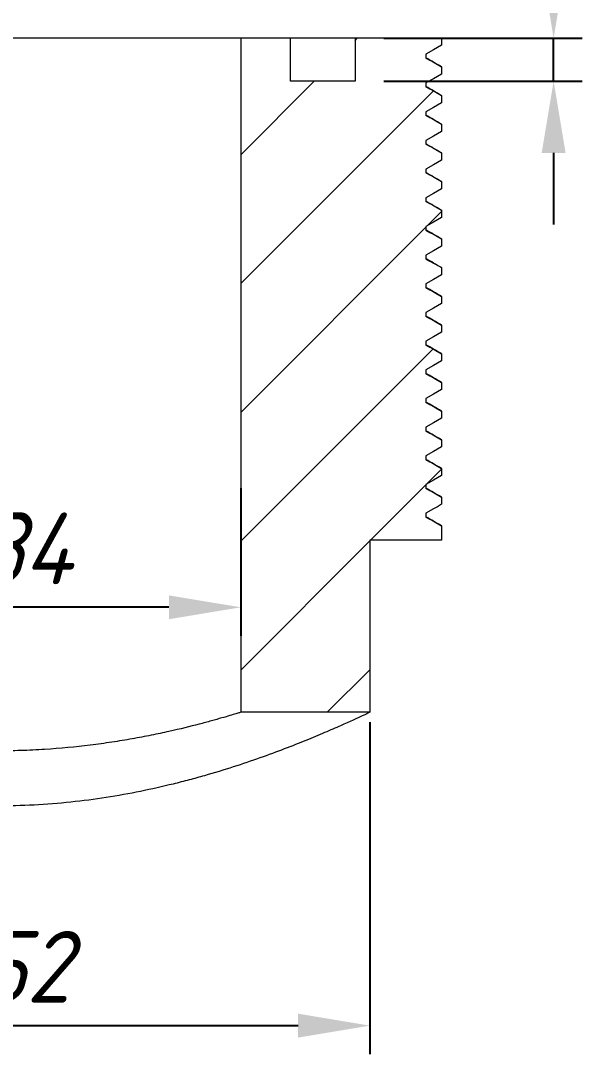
# Model space of a CAD drawing. Header units: millimetres. Extents: x 1113 to 4195, y 478 to 2647.
# Drawn here: x 2813 to 3205, y 1468 to 2188 of the extents above; entities that cross this region are included whole.
import ezdxf

# ---------------------------------------------------------------- set-up
doc = ezdxf.new("R2010")
doc.units = ezdxf.units.MM
doc.linetypes.add('SLD-Solid', pattern=[0])
doc.styles.add('GENISO', font='geniso.shx', dxfattribs={"oblique": 15})
doc.dimstyles.new('Copy of Scale 1B10', dxfattribs={"dimscale": 20, "dimtxt": 2.5, "dimasz": 2.5, "dimexe": 1, "dimexo": 1, "dimgap": 0.8, "dimtad": 1, "dimdec": 0, "dimlfac": 0.1, "dimzin": 0, "dimtxsty": 'GENISO', "dimcen": 2.5, "dimclrd": 1, "dimclre": 1, "dimclrt": 7, "dimadec": 0, "dimazin": 0, "dimtfac": 1, "dimtdec": 0, "dimtmove": 0, "dimatfit": 3, "dimfxl": 1, "dimtzin": 0, "dimlwd": -1, "dimlwe": -1, "dimarcsym": 0})

# ---------------------------------------------------------------- blocks, each defined once
blk = doc.blocks.new('*D18')
at = {"color": 1, "transparency": 16777216}
for p, q in [((2536.58, 1699.19), (2536.58, 1467.58)), ((3056.58, 1699.19), (3056.58, 1467.58)), ((2586.58, 1487.58), (3006.58, 1487.58))]:
    blk.add_line(p, q, dxfattribs=at)
for points in [[(2586.58, 1495.92), (2586.58, 1479.25), (2536.58, 1487.58)], [(3006.58, 1495.92), (3006.58, 1479.25), (3056.58, 1487.58)]]:
    blk.add_solid(points, dxfattribs=at)
at = {"layer": 'Defpoints', "color": 0, "transparency": 16777216}
for p in [(2536.58, 1719.19), (3056.58, 1719.19), (3056.58, 1487.58)]:
    blk.add_point(p, dxfattribs=at)
at = {"color": 7, "transparency": 16777216, "insert": (2796.58, 1528.59), "char_height": 50, "attachment_point": 5, "style": 'GENISO'}
blk.add_mtext('%%C52', dxfattribs=at)
blk = doc.blocks.new('*D19')
at = {"color": 1, "transparency": 16777216}
for p, q in [((2626.58, 1862.37), (2626.58, 1759.23)), ((2966.58, 1862.37), (2966.58, 1759.23)), ((2916.58, 1779.23), (2676.58, 1779.23))]:
    blk.add_line(p, q, dxfattribs=at)
for points in [[(2676.58, 1787.56), (2676.58, 1770.9), (2626.58, 1779.23)], [(2916.58, 1787.56), (2916.58, 1770.9), (2966.58, 1779.23)]]:
    blk.add_solid(points, dxfattribs=at)
at = {"layer": 'Defpoints', "color": 0, "transparency": 16777216}
for p in [(2626.58, 1882.37), (2966.58, 1882.37), (2626.58, 1779.23)]:
    blk.add_point(p, dxfattribs=at)
at = {"color": 7, "transparency": 16777216, "insert": (2796.58, 1820.23), "char_height": 50, "attachment_point": 5, "style": 'GENISO'}
blk.add_mtext('%%C34', dxfattribs=at)
blk = doc.blocks.new('*D20')
at = {"color": 1, "transparency": 16777216}
for p, q in [((3184.77, 2226.01), (3184.77, 2340.07)), ((3066.3, 2176.01), (3204.77, 2176.01)), ((3184.77, 2146.05), (3184.77, 2176.01)), ((3066.3, 2146.05), (3204.77, 2146.05)), ((3184.77, 2096.05), (3184.77, 2046.05))]:
    blk.add_line(p, q, dxfattribs=at)
for points in [[(3176.44, 2226.01), (3193.11, 2226.01), (3184.77, 2176.01)], [(3176.44, 2096.05), (3193.11, 2096.05), (3184.77, 2146.05)]]:
    blk.add_solid(points, dxfattribs=at)
at = {"layer": 'Defpoints', "color": 0, "transparency": 16777216}
for p in [(3046.3, 2176.01), (3184.77, 2176.01), (3046.3, 2146.05)]:
    blk.add_point(p, dxfattribs=at)
at = {"color": 7, "transparency": 16777216, "insert": (3143.77, 2308.04), "char_height": 50, "attachment_point": 5, "rotation": 90, "style": 'GENISO'}
blk.add_mtext('3', dxfattribs=at)
blk = doc.blocks.new('*D21')
at = {"color": 1, "transparency": 16777216}
for p, q in [((2591.9, 2196.01), (2591.9, 2266.76)), ((3001.26, 2196.01), (3001.26, 2266.76)), ((2951.26, 2246.76), (2641.9, 2246.76))]:
    blk.add_line(p, q, dxfattribs=at)
for points in [[(2641.9, 2255.1), (2641.9, 2238.43), (2591.9, 2246.76)], [(2951.26, 2255.1), (2951.26, 2238.43), (3001.26, 2246.76)]]:
    blk.add_solid(points, dxfattribs=at)
at = {"layer": 'Defpoints', "color": 0, "transparency": 16777216}
for p in [(2591.9, 2246.76), (2591.9, 2176.01), (3001.26, 2176.01)]:
    blk.add_point(p, dxfattribs=at)
at = {"color": 7, "transparency": 16777216, "insert": (2796.58, 2287.76), "char_height": 50, "attachment_point": 5, "style": 'GENISO'}
blk.add_mtext('%%C41', dxfattribs=at)
blk = doc.blocks.new('*D23')
at = {"color": 1, "transparency": 16777216}
for p, q in [((3001.26, 2196.01), (3001.26, 2266.76)), ((3046.3, 2196.01), (3046.3, 2266.76)), ((2951.26, 2246.76), (2901.26, 2246.76)), ((3046.3, 2246.76), (3001.26, 2246.76)), ((3096.3, 2246.76), (3146.3, 2246.76))]:
    blk.add_line(p, q, dxfattribs=at)
for points in [[(2951.26, 2255.1), (2951.26, 2238.43), (3001.26, 2246.76)], [(3096.3, 2255.1), (3096.3, 2238.43), (3046.3, 2246.76)]]:
    blk.add_solid(points, dxfattribs=at)
at = {"layer": 'Defpoints', "color": 0, "transparency": 16777216}
for p in [(3001.26, 2246.76), (3001.26, 2176.01), (3046.3, 2176.01)]:
    blk.add_point(p, dxfattribs=at)
at = {"color": 7, "transparency": 16777216, "insert": (3023.78, 2287.76), "char_height": 50, "attachment_point": 5, "style": 'GENISO'}
blk.add_mtext('5', dxfattribs=at)

msp = doc.modelspace()

# ---------------------------------------------------------------- hatches: boundary and pattern name
at = {"linetype": 'SLD-Solid', "lineweight": 0}
h = msp.add_hatch(dxfattribs=at)
h.set_pattern_fill('ANSI31', color=3, scale=20.00007, style=0)
h.set_pattern_definition([(45, (1197.835, -841.477), (-44.9014, 44.9014), [])])
edge = h.paths.add_edge_path(flags=0)
edge.add_line((3095.75, 2002.27), (3095.75, 2004.77))
edge.add_spline(control_points=[(3095.75, 2004.77), (3097.49, 2005.77), (3099.22, 2006.77), (3100.95, 2007.77), (3101.89, 2008.31), (3102.83, 2008.85), (3103.77, 2009.39), (3104.7, 2009.94), (3105.64, 2010.48), (3106.58, 2011.02)], knot_values=[0, 0, 0, 0, 0.000601, 0.000601, 0.000601, 0.000925, 0.000925, 0.000925, 0.00125, 0.00125, 0.00125, 0.00125], weights=[1, 1, 1, 1, 1, 1, 1, 1, 1, 1], degree=3, periodic=0)
edge.add_line((3106.58, 2011.02), (3106.58, 2016.02))
edge.add_spline(control_points=[(3106.58, 2016.02), (3104.84, 2017.02), (3103.11, 2018.02), (3101.38, 2019.02), (3100.44, 2019.56), (3099.5, 2020.1), (3098.56, 2020.64), (3097.63, 2021.19), (3096.69, 2021.73), (3095.75, 2022.27)], knot_values=[0, 0, 0, 0, 0.000601, 0.000601, 0.000601, 0.000925, 0.000925, 0.000925, 0.00125, 0.00125, 0.00125, 0.00125], weights=[1, 1, 1, 1, 1, 1, 1, 1, 1, 1], degree=3, periodic=0)
edge.add_line((3095.75, 2022.27), (3095.75, 2024.77))
edge.add_spline(control_points=[(3095.75, 2024.77), (3097.49, 2025.77), (3099.22, 2026.77), (3100.95, 2027.77), (3101.89, 2028.31), (3102.83, 2028.85), (3103.77, 2029.39), (3104.7, 2029.94), (3105.64, 2030.48), (3106.58, 2031.02)], knot_values=[0, 0, 0, 0, 0.000601, 0.000601, 0.000601, 0.000925, 0.000925, 0.000925, 0.00125, 0.00125, 0.00125, 0.00125], weights=[1, 1, 1, 1, 1, 1, 1, 1, 1, 1], degree=3, periodic=0)
edge.add_line((3106.58, 2031.02), (3106.58, 2036.02))
edge.add_spline(control_points=[(3106.58, 2036.02), (3104.84, 2037.02), (3103.11, 2038.02), (3101.38, 2039.02), (3100.44, 2039.56), (3099.5, 2040.1), (3098.56, 2040.64), (3097.63, 2041.19), (3096.69, 2041.73), (3095.75, 2042.27)], knot_values=[0, 0, 0, 0, 0.000601, 0.000601, 0.000601, 0.000925, 0.000925, 0.000925, 0.00125, 0.00125, 0.00125, 0.00125], weights=[1, 1, 1, 1, 1, 1, 1, 1, 1, 1], degree=3, periodic=0)
edge.add_line((3095.75, 2042.27), (3095.75, 2044.77))
edge.add_spline(control_points=[(3095.75, 2044.77), (3097.49, 2045.77), (3099.22, 2046.77), (3100.95, 2047.77), (3101.89, 2048.31), (3102.83, 2048.85), (3103.77, 2049.39), (3104.7, 2049.94), (3105.64, 2050.48), (3106.58, 2051.02)], knot_values=[0, 0, 0, 0, 0.000601, 0.000601, 0.000601, 0.000925, 0.000925, 0.000925, 0.00125, 0.00125, 0.00125, 0.00125], weights=[1, 1, 1, 1, 1, 1, 1, 1, 1, 1], degree=3, periodic=0)
edge.add_line((3106.58, 2051.02), (3106.58, 2056.02))
edge.add_spline(control_points=[(3106.58, 2056.02), (3104.84, 2057.02), (3103.11, 2058.02), (3101.38, 2059.02), (3100.44, 2059.56), (3099.5, 2060.1), (3098.56, 2060.64), (3097.63, 2061.19), (3096.69, 2061.73), (3095.75, 2062.27)], knot_values=[0, 0, 0, 0, 0.000601, 0.000601, 0.000601, 0.000925, 0.000925, 0.000925, 0.00125, 0.00125, 0.00125, 0.00125], weights=[1, 1, 1, 1, 1, 1, 1, 1, 1, 1], degree=3, periodic=0)
edge.add_line((3095.75, 2062.27), (3095.75, 2064.77))
edge.add_spline(control_points=[(3095.75, 2064.77), (3097.49, 2065.77), (3099.22, 2066.77), (3100.95, 2067.77), (3101.89, 2068.31), (3102.83, 2068.85), (3103.77, 2069.39), (3104.7, 2069.94), (3105.64, 2070.48), (3106.58, 2071.02)], knot_values=[0, 0, 0, 0, 0.000601, 0.000601, 0.000601, 0.000925, 0.000925, 0.000925, 0.00125, 0.00125, 0.00125, 0.00125], weights=[1, 1, 1, 1, 1, 1, 1, 1, 1, 1], degree=3, periodic=0)
edge.add_line((3106.58, 2071.02), (3106.58, 2076.02))
edge.add_spline(control_points=[(3106.58, 2076.02), (3104.84, 2077.02), (3103.11, 2078.02), (3101.38, 2079.02), (3100.44, 2079.56), (3099.5, 2080.1), (3098.56, 2080.64), (3097.63, 2081.19), (3096.69, 2081.73), (3095.75, 2082.27)], knot_values=[0, 0, 0, 0, 0.000601, 0.000601, 0.000601, 0.000925, 0.000925, 0.000925, 0.00125, 0.00125, 0.00125, 0.00125], weights=[1, 1, 1, 1, 1, 1, 1, 1, 1, 1], degree=3, periodic=0)
edge.add_line((3095.75, 2082.27), (3095.75, 2084.77))
edge.add_spline(control_points=[(3095.75, 2084.77), (3097.49, 2085.77), (3099.22, 2086.77), (3100.95, 2087.77), (3101.89, 2088.31), (3102.83, 2088.85), (3103.77, 2089.39), (3104.7, 2089.94), (3105.64, 2090.48), (3106.58, 2091.02)], knot_values=[0, 0, 0, 0, 0.000601, 0.000601, 0.000601, 0.000925, 0.000925, 0.000925, 0.00125, 0.00125, 0.00125, 0.00125], weights=[1, 1, 1, 1, 1, 1, 1, 1, 1, 1], degree=3, periodic=0)
edge.add_line((3106.58, 2091.02), (3106.58, 2096.02))
edge.add_spline(control_points=[(3106.58, 2096.02), (3104.84, 2097.02), (3103.11, 2098.02), (3101.38, 2099.02), (3100.44, 2099.56), (3099.5, 2100.1), (3098.56, 2100.64), (3097.63, 2101.19), (3096.69, 2101.73), (3095.75, 2102.27)], knot_values=[0, 0, 0, 0, 0.000601, 0.000601, 0.000601, 0.000925, 0.000925, 0.000925, 0.00125, 0.00125, 0.00125, 0.00125], weights=[1, 1, 1, 1, 1, 1, 1, 1, 1, 1], degree=3, periodic=0)
edge.add_line((3095.75, 2102.27), (3095.75, 2104.77))
edge.add_spline(control_points=[(3095.75, 2104.77), (3097.49, 2105.77), (3099.22, 2106.77), (3100.95, 2107.77), (3101.89, 2108.31), (3102.83, 2108.85), (3103.77, 2109.39), (3104.7, 2109.94), (3105.64, 2110.48), (3106.58, 2111.02)], knot_values=[0, 0, 0, 0, 0.000601, 0.000601, 0.000601, 0.000925, 0.000925, 0.000925, 0.00125, 0.00125, 0.00125, 0.00125], weights=[1, 1, 1, 1, 1, 1, 1, 1, 1, 1], degree=3, periodic=0)
edge.add_line((3106.58, 2111.02), (3106.58, 2116.02))
edge.add_spline(control_points=[(3106.58, 2116.02), (3104.84, 2117.02), (3103.11, 2118.02), (3101.38, 2119.02), (3100.44, 2119.56), (3099.5, 2120.1), (3098.56, 2120.65), (3097.63, 2121.19), (3096.69, 2121.73), (3095.75, 2122.27)], knot_values=[0, 0, 0, 0, 0.000601, 0.000601, 0.000601, 0.000925, 0.000925, 0.000925, 0.00125, 0.00125, 0.00125, 0.00125], weights=[1, 1, 1, 1, 1, 1, 1, 1, 1, 1], degree=3, periodic=0)
edge.add_line((3095.75, 2122.27), (3095.75, 2124.77))
edge.add_spline(control_points=[(3095.75, 2124.77), (3097.49, 2125.77), (3099.22, 2126.77), (3100.95, 2127.77), (3101.89, 2128.31), (3102.83, 2128.85), (3103.77, 2129.39), (3104.7, 2129.94), (3105.64, 2130.48), (3106.58, 2131.02)], knot_values=[0, 0, 0, 0, 0.000601, 0.000601, 0.000601, 0.000925, 0.000925, 0.000925, 0.00125, 0.00125, 0.00125, 0.00125], weights=[1, 1, 1, 1, 1, 1, 1, 1, 1, 1], degree=3, periodic=0)
edge.add_line((3106.58, 2131.02), (3106.58, 2136.02))
edge.add_spline(control_points=[(3106.58, 2136.02), (3104.84, 2137.02), (3103.11, 2138.02), (3101.38, 2139.02), (3100.44, 2139.56), (3099.5, 2140.1), (3098.56, 2140.65), (3097.63, 2141.19), (3096.69, 2141.73), (3095.75, 2142.27)], knot_values=[0, 0, 0, 0, 0.000601, 0.000601, 0.000601, 0.000925, 0.000925, 0.000925, 0.00125, 0.00125, 0.00125, 0.00125], weights=[1, 1, 1, 1, 1, 1, 1, 1, 1, 1], degree=3, periodic=0)
edge.add_line((3095.75, 2142.27), (3095.75, 2144.77))
edge.add_spline(control_points=[(3095.75, 2144.77), (3097.49, 2145.77), (3099.22, 2146.77), (3100.95, 2147.77), (3101.89, 2148.31), (3102.83, 2148.85), (3103.77, 2149.39), (3104.7, 2149.94), (3105.64, 2150.48), (3106.58, 2151.02)], knot_values=[0, 0, 0, 0, 0.000601, 0.000601, 0.000601, 0.000925, 0.000925, 0.000925, 0.00125, 0.00125, 0.00125, 0.00125], weights=[1, 1, 1, 1, 1, 1, 1, 1, 1, 1], degree=3, periodic=0)
edge.add_line((3106.58, 2151.02), (3106.58, 2156.02))
edge.add_spline(control_points=[(3106.58, 2156.02), (3104.84, 2157.02), (3103.11, 2158.02), (3101.38, 2159.02), (3100.44, 2159.56), (3099.5, 2160.1), (3098.56, 2160.65), (3097.63, 2161.19), (3096.69, 2161.73), (3095.75, 2162.27)], knot_values=[0, 0, 0, 0, 0.000601, 0.000601, 0.000601, 0.000925, 0.000925, 0.000925, 0.00125, 0.00125, 0.00125, 0.00125], weights=[1, 1, 1, 1, 1, 1, 1, 1, 1, 1], degree=3, periodic=0)
edge.add_line((3095.75, 2162.27), (3095.75, 2164.77))
edge.add_spline(control_points=[(3095.75, 2164.77), (3097.49, 2165.77), (3099.22, 2166.77), (3100.95, 2167.77), (3101.89, 2168.31), (3102.83, 2168.85), (3103.77, 2169.4), (3104.7, 2169.94), (3105.64, 2170.48), (3106.58, 2171.02)], knot_values=[0, 0, 0, 0, 0.000601, 0.000601, 0.000601, 0.000925, 0.000925, 0.000925, 0.00125, 0.00125, 0.00125, 0.00125], weights=[1, 1, 1, 1, 1, 1, 1, 1, 1, 1], degree=3, periodic=0)
edge.add_line((3106.58, 2171.02), (3106.58, 2176.01))
edge.add_line((3106.58, 2176.01), (3046.3, 2176.01))
edge.add_line((3046.3, 2176.01), (3046.3, 2146.05))
edge.add_line((3046.3, 2146.05), (3001.26, 2146.05))
edge.add_line((3001.26, 2146.05), (3001.26, 2176.01))
edge.add_line((3001.26, 2176.01), (2966.58, 2176.01))
edge.add_line((2966.58, 2176.01), (2966.58, 1706.01))
edge.add_line((2966.58, 1706.01), (3056.58, 1706.01))
edge.add_line((3056.58, 1706.01), (3056.58, 1826.01))
edge.add_line((3056.58, 1826.01), (3106.58, 1826.01))
edge.add_line((3106.58, 1826.01), (3106.58, 1836.02))
edge.add_spline(control_points=[(3106.58, 1836.02), (3104.84, 1837.02), (3103.11, 1838.02), (3101.38, 1839.02), (3100.44, 1839.56), (3099.5, 1840.1), (3098.56, 1840.64), (3097.63, 1841.19), (3096.69, 1841.73), (3095.75, 1842.27)], knot_values=[0, 0, 0, 0, 0.000601, 0.000601, 0.000601, 0.000925, 0.000925, 0.000925, 0.00125, 0.00125, 0.00125, 0.00125], weights=[1, 1, 1, 1, 1, 1, 1, 1, 1, 1], degree=3, periodic=0)
edge.add_line((3095.75, 1842.27), (3095.75, 1844.77))
edge.add_spline(control_points=[(3095.75, 1844.77), (3097.49, 1845.77), (3099.22, 1846.77), (3100.95, 1847.77), (3101.89, 1848.31), (3102.83, 1848.85), (3103.77, 1849.39), (3104.7, 1849.93), (3105.64, 1850.48), (3106.58, 1851.02)], knot_values=[0, 0, 0, 0, 0.000601, 0.000601, 0.000601, 0.000925, 0.000925, 0.000925, 0.00125, 0.00125, 0.00125, 0.00125], weights=[1, 1, 1, 1, 1, 1, 1, 1, 1, 1], degree=3, periodic=0)
edge.add_line((3106.58, 1851.02), (3106.58, 1856.02))
edge.add_spline(control_points=[(3106.58, 1856.02), (3104.84, 1857.02), (3103.11, 1858.02), (3101.38, 1859.02), (3100.44, 1859.56), (3099.5, 1860.1), (3098.56, 1860.64), (3097.63, 1861.19), (3096.69, 1861.73), (3095.75, 1862.27)], knot_values=[0, 0, 0, 0, 0.000601, 0.000601, 0.000601, 0.000925, 0.000925, 0.000925, 0.00125, 0.00125, 0.00125, 0.00125], weights=[1, 1, 1, 1, 1, 1, 1, 1, 1, 1], degree=3, periodic=0)
edge.add_line((3095.75, 1862.27), (3095.75, 1864.77))
edge.add_spline(control_points=[(3095.75, 1864.77), (3097.49, 1865.77), (3099.22, 1866.77), (3100.95, 1867.77), (3101.89, 1868.31), (3102.83, 1868.85), (3103.77, 1869.39), (3104.7, 1869.94), (3105.64, 1870.48), (3106.58, 1871.02)], knot_values=[0, 0, 0, 0, 0.000601, 0.000601, 0.000601, 0.000925, 0.000925, 0.000925, 0.00125, 0.00125, 0.00125, 0.00125], weights=[1, 1, 1, 1, 1, 1, 1, 1, 1, 1], degree=3, periodic=0)
edge.add_line((3106.58, 1871.02), (3106.58, 1876.02))
edge.add_spline(control_points=[(3106.58, 1876.02), (3104.84, 1877.02), (3103.11, 1878.02), (3101.38, 1879.02), (3100.44, 1879.56), (3099.5, 1880.1), (3098.56, 1880.64), (3097.63, 1881.19), (3096.69, 1881.73), (3095.75, 1882.27)], knot_values=[0, 0, 0, 0, 0.000601, 0.000601, 0.000601, 0.000925, 0.000925, 0.000925, 0.00125, 0.00125, 0.00125, 0.00125], weights=[1, 1, 1, 1, 1, 1, 1, 1, 1, 1], degree=3, periodic=0)
edge.add_line((3095.75, 1882.27), (3095.75, 1884.77))
edge.add_spline(control_points=[(3095.75, 1884.77), (3097.49, 1885.77), (3099.22, 1886.77), (3100.95, 1887.77), (3101.89, 1888.31), (3102.83, 1888.85), (3103.77, 1889.39), (3104.7, 1889.94), (3105.64, 1890.48), (3106.58, 1891.02)], knot_values=[0, 0, 0, 0, 0.000601, 0.000601, 0.000601, 0.000925, 0.000925, 0.000925, 0.00125, 0.00125, 0.00125, 0.00125], weights=[1, 1, 1, 1, 1, 1, 1, 1, 1, 1], degree=3, periodic=0)
edge.add_line((3106.58, 1891.02), (3106.58, 1896.02))
edge.add_spline(control_points=[(3106.58, 1896.02), (3104.84, 1897.02), (3103.11, 1898.02), (3101.38, 1899.02), (3100.44, 1899.56), (3099.5, 1900.1), (3098.56, 1900.64), (3097.63, 1901.19), (3096.69, 1901.73), (3095.75, 1902.27)], knot_values=[0, 0, 0, 0, 0.000601, 0.000601, 0.000601, 0.000925, 0.000925, 0.000925, 0.00125, 0.00125, 0.00125, 0.00125], weights=[1, 1, 1, 1, 1, 1, 1, 1, 1, 1], degree=3, periodic=0)
edge.add_line((3095.75, 1902.27), (3095.75, 1904.77))
edge.add_spline(control_points=[(3095.75, 1904.77), (3097.49, 1905.77), (3099.22, 1906.77), (3100.95, 1907.77), (3101.89, 1908.31), (3102.83, 1908.85), (3103.77, 1909.39), (3104.7, 1909.94), (3105.64, 1910.48), (3106.58, 1911.02)], knot_values=[0, 0, 0, 0, 0.000601, 0.000601, 0.000601, 0.000925, 0.000925, 0.000925, 0.00125, 0.00125, 0.00125, 0.00125], weights=[1, 1, 1, 1, 1, 1, 1, 1, 1, 1], degree=3, periodic=0)
edge.add_line((3106.58, 1911.02), (3106.58, 1916.02))
edge.add_spline(control_points=[(3106.58, 1916.02), (3104.84, 1917.02), (3103.11, 1918.02), (3101.38, 1919.02), (3100.44, 1919.56), (3099.5, 1920.1), (3098.56, 1920.64), (3097.63, 1921.19), (3096.69, 1921.73), (3095.75, 1922.27)], knot_values=[0, 0, 0, 0, 0.000601, 0.000601, 0.000601, 0.000925, 0.000925, 0.000925, 0.00125, 0.00125, 0.00125, 0.00125], weights=[1, 1, 1, 1, 1, 1, 1, 1, 1, 1], degree=3, periodic=0)
edge.add_line((3095.75, 1922.27), (3095.75, 1924.77))
edge.add_spline(control_points=[(3095.75, 1924.77), (3097.49, 1925.77), (3099.22, 1926.77), (3100.95, 1927.77), (3101.89, 1928.31), (3102.83, 1928.85), (3103.77, 1929.39), (3104.7, 1929.94), (3105.64, 1930.48), (3106.58, 1931.02)], knot_values=[0, 0, 0, 0, 0.000601, 0.000601, 0.000601, 0.000925, 0.000925, 0.000925, 0.00125, 0.00125, 0.00125, 0.00125], weights=[1, 1, 1, 1, 1, 1, 1, 1, 1, 1], degree=3, periodic=0)
edge.add_line((3106.58, 1931.02), (3106.58, 1936.02))
edge.add_spline(control_points=[(3106.58, 1936.02), (3104.84, 1937.02), (3103.11, 1938.02), (3101.38, 1939.02), (3100.44, 1939.56), (3099.5, 1940.1), (3098.56, 1940.64), (3097.63, 1941.19), (3096.69, 1941.73), (3095.75, 1942.27)], knot_values=[0, 0, 0, 0, 0.000601, 0.000601, 0.000601, 0.000925, 0.000925, 0.000925, 0.00125, 0.00125, 0.00125, 0.00125], weights=[1, 1, 1, 1, 1, 1, 1, 1, 1, 1], degree=3, periodic=0)
edge.add_line((3095.75, 1942.27), (3095.75, 1944.77))
edge.add_spline(control_points=[(3095.75, 1944.77), (3097.49, 1945.77), (3099.22, 1946.77), (3100.95, 1947.77), (3101.89, 1948.31), (3102.83, 1948.85), (3103.77, 1949.39), (3104.7, 1949.94), (3105.64, 1950.48), (3106.58, 1951.02)], knot_values=[0, 0, 0, 0, 0.000601, 0.000601, 0.000601, 0.000925, 0.000925, 0.000925, 0.00125, 0.00125, 0.00125, 0.00125], weights=[1, 1, 1, 1, 1, 1, 1, 1, 1, 1], degree=3, periodic=0)
edge.add_line((3106.58, 1951.02), (3106.58, 1956.02))
edge.add_spline(control_points=[(3106.58, 1956.02), (3104.84, 1957.02), (3103.11, 1958.02), (3101.38, 1959.02), (3100.44, 1959.56), (3099.5, 1960.1), (3098.56, 1960.64), (3097.63, 1961.19), (3096.69, 1961.73), (3095.75, 1962.27)], knot_values=[0, 0, 0, 0, 0.000601, 0.000601, 0.000601, 0.000925, 0.000925, 0.000925, 0.00125, 0.00125, 0.00125, 0.00125], weights=[1, 1, 1, 1, 1, 1, 1, 1, 1, 1], degree=3, periodic=0)
edge.add_line((3095.75, 1962.27), (3095.75, 1964.77))
edge.add_spline(control_points=[(3095.75, 1964.77), (3097.49, 1965.77), (3099.22, 1966.77), (3100.95, 1967.77), (3101.89, 1968.31), (3102.83, 1968.85), (3103.77, 1969.39), (3104.7, 1969.94), (3105.64, 1970.48), (3106.58, 1971.02)], knot_values=[0, 0, 0, 0, 0.000601, 0.000601, 0.000601, 0.000925, 0.000925, 0.000925, 0.00125, 0.00125, 0.00125, 0.00125], weights=[1, 1, 1, 1, 1, 1, 1, 1, 1, 1], degree=3, periodic=0)
edge.add_line((3106.58, 1971.02), (3106.58, 1976.02))
edge.add_spline(control_points=[(3106.58, 1976.02), (3104.84, 1977.02), (3103.11, 1978.02), (3101.38, 1979.02), (3100.44, 1979.56), (3099.5, 1980.1), (3098.56, 1980.64), (3097.63, 1981.19), (3096.69, 1981.73), (3095.75, 1982.27)], knot_values=[0, 0, 0, 0, 0.000601, 0.000601, 0.000601, 0.000925, 0.000925, 0.000925, 0.00125, 0.00125, 0.00125, 0.00125], weights=[1, 1, 1, 1, 1, 1, 1, 1, 1, 1], degree=3, periodic=0)
edge.add_line((3095.75, 1982.27), (3095.75, 1984.77))
edge.add_spline(control_points=[(3095.75, 1984.77), (3097.49, 1985.77), (3099.22, 1986.77), (3100.95, 1987.77), (3101.89, 1988.31), (3102.83, 1988.85), (3103.77, 1989.39), (3104.7, 1989.94), (3105.64, 1990.48), (3106.58, 1991.02)], knot_values=[0, 0, 0, 0, 0.000601, 0.000601, 0.000601, 0.000925, 0.000925, 0.000925, 0.00125, 0.00125, 0.00125, 0.00125], weights=[1, 1, 1, 1, 1, 1, 1, 1, 1, 1], degree=3, periodic=0)
edge.add_line((3106.58, 1991.02), (3106.58, 1996.02))
edge.add_spline(control_points=[(3106.58, 1996.02), (3104.84, 1997.02), (3103.11, 1998.02), (3101.38, 1999.02), (3100.44, 1999.56), (3099.5, 2000.1), (3098.56, 2000.64), (3097.63, 2001.19), (3096.69, 2001.73), (3095.75, 2002.27)], knot_values=[0, 0, 0, 0, 0.000601, 0.000601, 0.000601, 0.000925, 0.000925, 0.000925, 0.00125, 0.00125, 0.00125, 0.00125], weights=[1, 1, 1, 1, 1, 1, 1, 1, 1, 1], degree=3, periodic=0)

# ---------------------------------------------------------------- linework, layer by layer
at = {"color": 3, "linetype": 'SLD-Solid', "lineweight": 0}
for p, q in [((2966.58, 2176.01), (2626.58, 2176.01)), ((2966.58, 2176.01), (2966.58, 1706.01)), ((3001.26, 2176.01), (2966.58, 2176.01)), ((3001.26, 2146.05), (3001.26, 2176.01)), ((3046.3, 2176.01), (3001.26, 2176.01)), ((3046.3, 2176.01), (3046.3, 2146.05)), ((3106.58, 2176.01), (3046.3, 2176.01)), ((3106.58, 2176.01), (3106.58, 2171.02)), ((3095.75, 2164.77), (3095.75, 2162.27)), ((3106.35, 2156.07), (3106.58, 2156.02)), ((3106.58, 2156.02), (3106.58, 2151.02)), ((3046.3, 2146.05), (3001.26, 2146.05)), ((3095.75, 2144.77), (3095.75, 2142.27)), ((3106.35, 2136.07), (3106.58, 2136.02)), ((3106.58, 2136.02), (3106.58, 2131.02)), ((3095.75, 2124.77), (3095.75, 2122.27)), ((3106.35, 2116.07), (3106.58, 2116.02)), ((3106.58, 2116.02), (3106.58, 2111.02)), ((3095.75, 2104.77), (3095.75, 2102.27)), ((3106.35, 2096.07), (3106.58, 2096.02)), ((3106.58, 2096.02), (3106.58, 2091.02)), ((3095.75, 2084.77), (3095.75, 2082.27)), ((3106.35, 2076.07), (3106.58, 2076.02)), ((3106.58, 2076.02), (3106.58, 2071.02)), ((3095.75, 2064.77), (3095.75, 2062.27)), ((3106.35, 2056.07), (3106.58, 2056.02)), ((3106.58, 2056.02), (3106.58, 2051.02)), ((3095.75, 2044.77), (3095.75, 2042.27)), ((3106.35, 2036.07), (3106.58, 2036.02)), ((3106.58, 2036.02), (3106.58, 2031.02)), ((3095.75, 2024.77), (3095.75, 2022.27)), ((3106.35, 2016.07), (3106.58, 2016.02)), ((3106.58, 2016.02), (3106.58, 2011.02)), ((3095.75, 2004.77), (3095.75, 2002.27)), ((3106.35, 1996.07), (3106.58, 1996.02)), ((3106.58, 1996.02), (3106.58, 1991.02)), ((3095.75, 1984.77), (3095.75, 1982.27)), ((3106.35, 1976.07), (3106.58, 1976.02)), ((3106.58, 1976.02), (3106.58, 1971.02)), ((3095.75, 1964.77), (3095.75, 1962.27)), ((3106.35, 1956.07), (3106.58, 1956.02)), ((3106.58, 1956.02), (3106.58, 1951.02)), ((3095.75, 1944.77), (3095.75, 1942.27)), ((3106.35, 1936.07), (3106.58, 1936.02)), ((3106.58, 1936.02), (3106.58, 1931.02)), ((3095.75, 1924.77), (3095.75, 1922.27)), ((3106.35, 1916.07), (3106.58, 1916.02)), ((3106.58, 1916.02), (3106.58, 1911.02)), ((3095.75, 1904.77), (3095.75, 1902.27)), ((3106.35, 1896.07), (3106.58, 1896.02)), ((3106.58, 1896.02), (3106.58, 1891.02)), ((3095.75, 1884.77), (3095.75, 1882.27)), ((3106.35, 1876.07), (3106.58, 1876.02)), ((3106.58, 1876.02), (3106.58, 1871.02)), ((3095.75, 1864.77), (3095.75, 1862.27)), ((3106.35, 1856.07), (3106.58, 1856.02)), ((3106.58, 1856.02), (3106.58, 1851.02)), ((3095.75, 1844.77), (3095.75, 1842.27)), ((3106.35, 1836.07), (3106.58, 1836.02)), ((3106.58, 1836.02), (3106.58, 1826.01)), ((3056.58, 1826.01), (3056.58, 1706.01)), ((3106.58, 1826.01), (3056.58, 1826.01)), ((3056.58, 1706.01), (2966.58, 1706.01))]:
    msp.add_line(p, q, dxfattribs=at)
at = {"color": 3, "linetype": 'SLD-Solid', "lineweight": 0, "flags": 128}
for points in [[(3106.58, 2171.02), (3103.77, 2169.4), (3100.95, 2167.77), (3095.75, 2164.77)], [(3095.75, 2162.27), (3098.56, 2160.65), (3101.38, 2159.02), (3106.58, 2156.02)], [(3106.58, 2151.02), (3103.77, 2149.39), (3100.95, 2147.77), (3095.75, 2144.77)], [(3095.75, 2142.27), (3098.56, 2140.65), (3101.38, 2139.02), (3106.58, 2136.02)], [(3106.58, 2131.02), (3103.77, 2129.39), (3100.95, 2127.77), (3095.75, 2124.77)], [(3095.75, 2122.27), (3098.56, 2120.65), (3101.38, 2119.02), (3106.58, 2116.02)], [(3106.58, 2111.02), (3103.77, 2109.39), (3100.95, 2107.77), (3095.75, 2104.77)], [(3095.75, 2102.27), (3098.56, 2100.64), (3101.38, 2099.02), (3106.58, 2096.02)], [(3106.58, 2091.02), (3103.77, 2089.39), (3100.95, 2087.77), (3095.75, 2084.77)], [(3095.75, 2082.27), (3098.56, 2080.64), (3101.38, 2079.02), (3106.58, 2076.02)], [(3106.58, 2071.02), (3103.77, 2069.39), (3100.95, 2067.77), (3095.75, 2064.77)], [(3095.75, 2062.27), (3098.56, 2060.64), (3101.38, 2059.02), (3106.58, 2056.02)], [(3106.58, 2051.02), (3103.77, 2049.39), (3100.95, 2047.77), (3095.75, 2044.77)], [(3095.75, 2042.27), (3098.56, 2040.64), (3101.38, 2039.02), (3106.58, 2036.02)], [(3106.58, 2031.02), (3103.77, 2029.39), (3100.95, 2027.77), (3095.75, 2024.77)], [(3095.75, 2022.27), (3098.56, 2020.64), (3101.38, 2019.02), (3106.58, 2016.02)], [(3106.58, 2011.02), (3103.77, 2009.39), (3100.95, 2007.77), (3095.75, 2004.77)], [(3095.75, 2002.27), (3098.56, 2000.64), (3101.38, 1999.02), (3106.58, 1996.02)], [(3106.58, 1991.02), (3103.77, 1989.39), (3100.95, 1987.77), (3095.75, 1984.77)], [(3095.75, 1982.27), (3098.56, 1980.64), (3101.38, 1979.02), (3106.58, 1976.02)], [(3106.58, 1971.02), (3103.77, 1969.39), (3100.95, 1967.77), (3095.75, 1964.77)], [(3095.75, 1962.27), (3098.56, 1960.64), (3101.38, 1959.02), (3106.58, 1956.02)], [(3106.58, 1951.02), (3103.77, 1949.39), (3100.95, 1947.77), (3095.75, 1944.77)], [(3095.75, 1942.27), (3098.56, 1940.64), (3101.38, 1939.02), (3106.58, 1936.02)], [(3106.58, 1931.02), (3103.77, 1929.39), (3100.95, 1927.77), (3095.75, 1924.77)], [(3095.75, 1922.27), (3098.56, 1920.64), (3101.38, 1919.02), (3106.58, 1916.02)], [(3106.58, 1911.02), (3103.77, 1909.39), (3100.95, 1907.77), (3095.75, 1904.77)], [(3095.75, 1902.27), (3098.56, 1900.64), (3101.38, 1899.02), (3106.58, 1896.02)], [(3106.58, 1891.02), (3103.77, 1889.39), (3100.95, 1887.77), (3095.75, 1884.77)], [(3095.75, 1882.27), (3098.56, 1880.64), (3101.38, 1879.02), (3106.58, 1876.02)], [(3106.58, 1871.02), (3103.77, 1869.39), (3100.95, 1867.77), (3095.75, 1864.77)], [(3095.75, 1862.27), (3098.56, 1860.64), (3101.38, 1859.02), (3106.58, 1856.02)], [(3106.58, 1851.02), (3103.77, 1849.39), (3100.95, 1847.77), (3095.75, 1844.77)], [(3095.75, 1842.27), (3098.56, 1840.64), (3101.38, 1839.02), (3106.58, 1836.02)]]:
    msp.add_lwpolyline(points, dxfattribs=at)
at = {"color": 3, "linetype": 'SLD-Solid', "lineweight": 0}
for points, knots in [([(3106.53, 2156.07), (3104.72, 2157.11), (3101.13, 2159.19), (3097.54, 2161.26), (3095.75, 2162.29)], [0, 0, 0, 0, 0.50244, 1, 1, 1, 1]), ([(3106.53, 2136.07), (3104.72, 2137.11), (3101.13, 2139.19), (3097.54, 2141.26), (3095.75, 2142.29)], [0, 0, 0, 0, 0.502404, 1, 1, 1, 1]), ([(3106.53, 2116.07), (3104.72, 2117.11), (3101.13, 2119.19), (3097.54, 2121.26), (3095.75, 2122.29)], [0, 0, 0, 0, 0.502403, 1, 1, 1, 1]), ([(3106.53, 2096.07), (3104.72, 2097.11), (3101.13, 2099.19), (3097.54, 2101.26), (3095.75, 2102.29)], [0, 0, 0, 0, 0.502404, 1, 1, 1, 1]), ([(3106.53, 2076.07), (3104.72, 2077.11), (3101.13, 2079.19), (3097.54, 2081.26), (3095.75, 2082.29)], [0, 0, 0, 0, 0.502404, 1, 1, 1, 1]), ([(3106.53, 2056.07), (3104.72, 2057.11), (3101.13, 2059.19), (3097.54, 2061.26), (3095.75, 2062.29)], [0, 0, 0, 0, 0.502404, 1, 1, 1, 1]), ([(3106.53, 2036.07), (3104.72, 2037.11), (3101.13, 2039.19), (3097.54, 2041.26), (3095.75, 2042.29)], [0, 0, 0, 0, 0.5024037, 1, 1, 1, 1]), ([(3106.53, 2016.07), (3104.72, 2017.11), (3101.13, 2019.19), (3097.54, 2021.26), (3095.75, 2022.29)], [0, 0, 0, 0, 0.502404, 1, 1, 1, 1]), ([(3106.53, 1996.07), (3104.72, 1997.11), (3101.13, 1999.19), (3097.54, 2001.26), (3095.75, 2002.29)], [0, 0, 0, 0, 0.502404, 1, 1, 1, 1]), ([(3106.53, 1976.07), (3104.72, 1977.11), (3101.13, 1979.18), (3097.54, 1981.26), (3095.75, 1982.29)], [0, 0, 0, 0, 0.502404, 1, 1, 1, 1]), ([(3106.53, 1956.07), (3104.72, 1957.11), (3101.13, 1959.18), (3097.54, 1961.26), (3095.75, 1962.29)], [0, 0, 0, 0, 0.502404, 1, 1, 1, 1]), ([(3106.53, 1936.07), (3104.72, 1937.11), (3101.13, 1939.18), (3097.54, 1941.26), (3095.75, 1942.29)], [0, 0, 0, 0, 0.502404, 1, 1, 1, 1]), ([(3106.53, 1916.07), (3104.72, 1917.11), (3101.13, 1919.18), (3097.54, 1921.26), (3095.75, 1922.29)], [0, 0, 0, 0, 0.502404, 1, 1, 1, 1]), ([(3106.53, 1896.07), (3104.72, 1897.11), (3101.13, 1899.18), (3097.54, 1901.26), (3095.75, 1902.29)], [0, 0, 0, 0, 0.502404, 1, 1, 1, 1]), ([(3106.53, 1876.07), (3104.72, 1877.11), (3101.13, 1879.18), (3097.54, 1881.26), (3095.75, 1882.29)], [0, 0, 0, 0, 0.502404, 1, 1, 1, 1]), ([(3106.53, 1856.07), (3104.72, 1857.11), (3101.13, 1859.18), (3097.54, 1861.26), (3095.75, 1862.29)], [0, 0, 0, 0, 0.502404, 1, 1, 1, 1]), ([(3106.53, 1836.07), (3104.72, 1837.11), (3101.13, 1839.18), (3097.54, 1841.26), (3095.75, 1842.29)], [0, 0, 0, 0, 0.502404, 1, 1, 1, 1]), ([(3056.58, 1706.01), (3056.55, 1706), (3056.11, 1705.79), (3054.78, 1705.16), (3054.23, 1704.9), (3052.92, 1704.29), (3052.16, 1703.93), (3047.86, 1701.94), (3042.82, 1699.61), (3034.52, 1695.93), (3032.76, 1695.15), (3029.07, 1693.55), (3027.14, 1692.72), (3021.09, 1690.14), (3016.73, 1688.31), (3007.34, 1684.5), (3002.32, 1682.51), (2991.6, 1678.42), (2985.89, 1676.31), (2968.09, 1670.01), (2955.22, 1665.8), (2937.81, 1660.82), (2934.26, 1659.84), (2927.03, 1657.91), (2923.33, 1656.96), (2912.13, 1654.21), (2904.5, 1652.49), (2881.16, 1647.76), (2864.99, 1645.19), (2839.7, 1642.52), (2831.07, 1641.82), (2813.92, 1640.91), (2796.77, 1640.45), (2779.64, 1640.89), (2766.79, 1641.57), (2762.51, 1641.85), (2753.94, 1642.53), (2749.66, 1642.92), (2728.52, 1645.14), (2712.25, 1647.72), (2692.66, 1651.67), (2688.78, 1652.5), (2681.1, 1654.23), (2677.29, 1655.12), (2666.1, 1657.88), (2658.89, 1659.81), (2644.98, 1663.79), (2638.26, 1665.84), (2625.32, 1670.01), (2619.07, 1672.13), (2601.16, 1678.47), (2590.53, 1682.59), (2576.47, 1688.3), (2572.1, 1690.12), (2564.01, 1693.57), (2560.29, 1695.2), (2550.38, 1699.59), (2545.34, 1701.91), (2540.17, 1704.32), (2538.85, 1704.94), (2537.06, 1705.78), (2536.6, 1706), (2536.58, 1706.01)], [0, 0, 0, 0, 0.03125, 0.03125, 0.046875, 0.046875, 0.0625, 0.0625, 0.125, 0.125, 0.140625, 0.140625, 0.15625, 0.15625, 0.1875, 0.1875, 0.21875, 0.21875, 0.25, 0.25, 0.3125, 0.3125, 0.328125, 0.328125, 0.34375, 0.34375, 0.375, 0.375, 0.4375, 0.4375, 0.46875, 0.46875, 0.5, 0.53125, 0.53125, 0.546875, 0.546875, 0.5625, 0.5625, 0.625, 0.625, 0.640625, 0.640625, 0.65625, 0.65625, 0.6875, 0.6875, 0.71875, 0.71875, 0.75, 0.75, 0.8125, 0.8125, 0.84375, 0.84375, 0.875, 0.875, 0.9375, 0.9375, 0.96875, 0.96875, 1, 1, 1, 1]), ([(2966.58, 1706.01), (2966.55, 1706), (2966.26, 1705.91), (2965.12, 1705.56), (2964.27, 1705.3), (2960.91, 1704.28), (2957.63, 1703.3), (2951.21, 1701.45), (2948.82, 1700.78), (2943.51, 1699.32), (2940.63, 1698.54), (2931.38, 1696.14), (2924.39, 1694.41), (2912.63, 1691.78), (2908.48, 1690.9), (2899.93, 1689.17), (2895.51, 1688.33), (2886.37, 1686.71), (2881.65, 1685.93), (2871.9, 1684.45), (2866.87, 1683.75), (2851.37, 1681.84), (2840.77, 1680.83), (2824.47, 1679.79), (2818.96, 1679.53), (2807.82, 1679.17), (2802.16, 1679.08), (2785.4, 1679.08), (2774.35, 1679.44), (2757.95, 1680.47), (2752.48, 1680.91), (2741.79, 1681.91), (2736.56, 1682.48), (2721.24, 1684.38), (2711.48, 1685.88), (2692.94, 1689.17), (2684.43, 1690.91), (2672.75, 1693.52), (2669.04, 1694.39), (2661.98, 1696.11), (2658.64, 1696.95), (2649.38, 1699.36), (2644.14, 1700.82), (2637.71, 1702.67), (2635.79, 1703.23), (2632.48, 1704.21), (2631.11, 1704.63), (2627.78, 1705.64), (2626.62, 1705.99), (2626.58, 1706.01)], [0, 0, 0, 0, 0.03125, 0.03125, 0.0625, 0.0625, 0.125, 0.125, 0.15625, 0.15625, 0.1875, 0.1875, 0.25, 0.25, 0.28125, 0.28125, 0.3125, 0.3125, 0.34375, 0.34375, 0.375, 0.375, 0.4375, 0.4375, 0.46875, 0.46875, 0.5, 0.5, 0.5625, 0.5625, 0.59375, 0.59375, 0.625, 0.625, 0.6875, 0.6875, 0.75, 0.75, 0.78125, 0.78125, 0.8125, 0.8125, 0.875, 0.875, 0.90625, 0.90625, 0.9375, 0.9375, 1, 1, 1, 1])]:
    msp.add_open_spline(points, degree=3, knots=knots, dxfattribs=at)

# ---------------------------------------------------------------- dimensions: what is measured, and where the dimension line sits
dim = msp.add_linear_dim(base=(3184.77, 2176.01), p1=(3046.3, 2146.05), p2=(3046.3, 2176.01), angle=90, dimstyle='Copy of Scale 1B10')
dim.commit()
dim.dimension.update_dxf_attribs({"geometry": '*D20', "text_midpoint": (3143.77, 2308.04)})
for base, p1, p2, text, picture, middle in [((2591.9, 2246.76), (3001.26, 2176.01), (2591.9, 2176.01), '%%C41', '*D21', (2796.58, 2287.76)), ((2626.58, 1779.23), (2966.58, 1882.37), (2626.58, 1882.37), '%%C34', '*D19', (2796.58, 1820.23)), ((3056.58, 1487.58), (2536.58, 1719.19), (3056.58, 1719.19), '%%C52', '*D18', (2796.58, 1528.59))]:
    dim = msp.add_linear_dim(base=base, p1=p1, p2=p2, text=text, dimstyle='Copy of Scale 1B10')
    dim.commit()
    dim.dimension.update_dxf_attribs({"geometry": picture, "text_midpoint": middle})
dim = msp.add_linear_dim(base=(3001.26, 2246.76), p1=(3046.3, 2176.01), p2=(3001.26, 2176.01), dimstyle='Copy of Scale 1B10')
dim.commit()
dim.dimension.update_dxf_attribs({"geometry": '*D23', "text_midpoint": (3023.78, 2246.76), "dimtype": 160})

doc.saveas('drawing.dxf')
